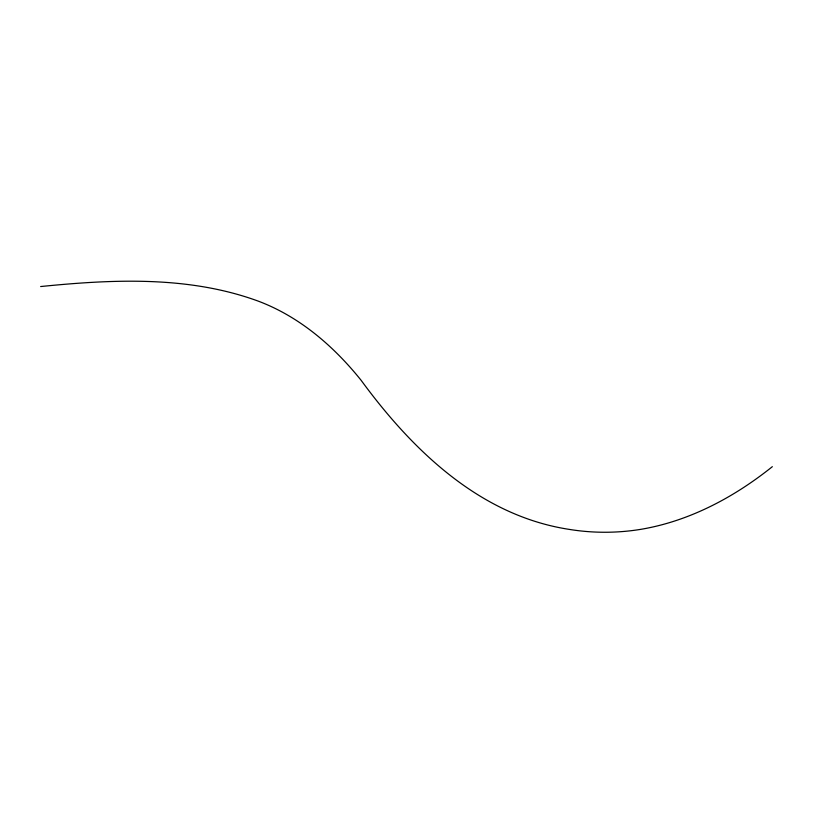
<?xml version="1.0" encoding="UTF-8"?>
<svg xmlns="http://www.w3.org/2000/svg" width="813" height="813" viewBox="0 0 813 813"><rect width="100%" height="100%" fill="white"/><g stroke="black" fill="none" stroke-linecap="round" stroke-linejoin="round"><path stroke-width="1.22" d="M772.35 466.672C734.302 497.119 689.973 520.899 641.579 529.212A218.971 215.089 -2.1 0 1 569.029 529.354C479.863 515.605 412.364 450.189 361.135 380.321C333.787 346.226 299.58 316.664 258.239 301.125C188.779 275.678 113.027 279.276 40.65 286.542"/></g></svg>
